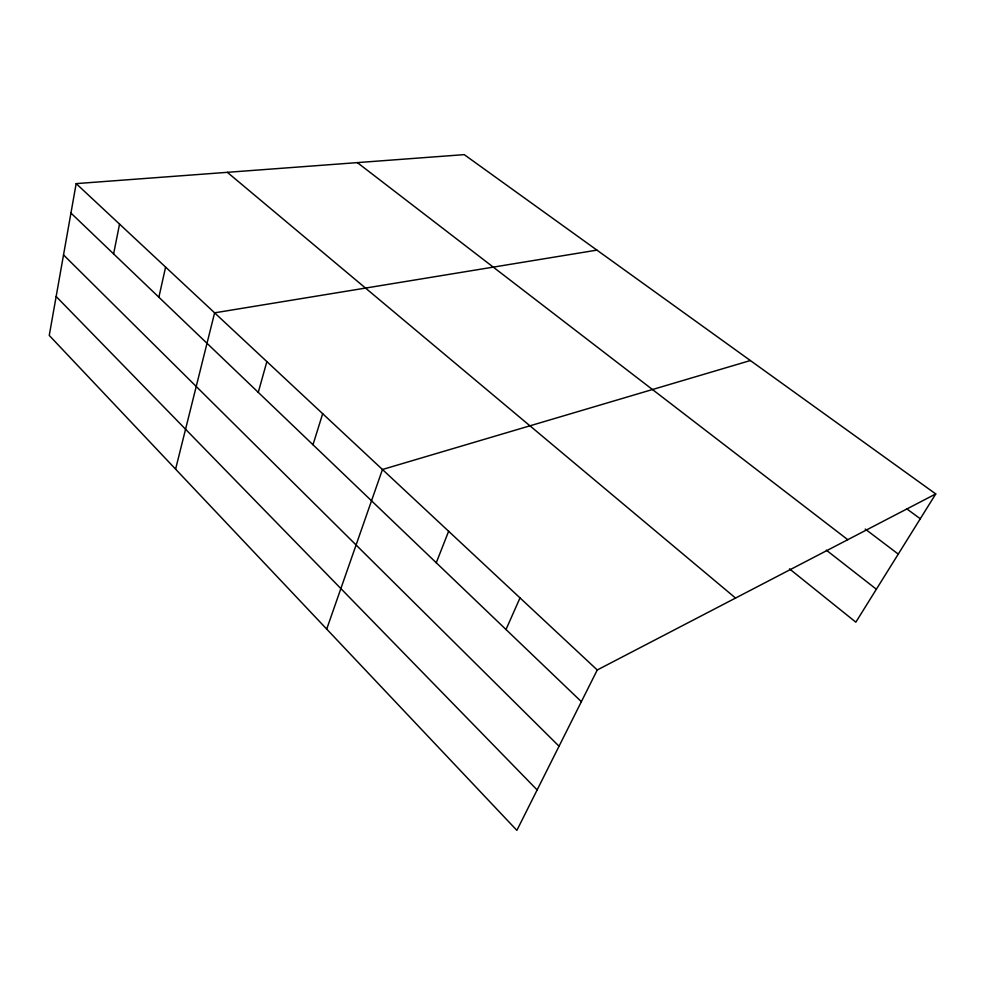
<?xml version="1.0" encoding="UTF-8"?>
<svg xmlns="http://www.w3.org/2000/svg" width="985" height="985" viewBox="0 0 985 985"><rect width="100%" height="100%" fill="white"/><g stroke="black" fill="none" stroke-linecap="round" stroke-linejoin="round"><path stroke-width="1.48" d="M76.165 183.616L49.25 335.429L516.879 830.367L597.255 669.985L935.75 493.941L464.231 154.633L76.165 183.616L597.255 669.985M113.607 253.896L119.542 224.1M158.88 297.236L165.603 267.095M175.589 469.156L214.607 312.836L596.922 250.116M258.267 392.375L266.861 361.606M312.984 444.752L322.674 413.712M326.712 629.095L382.451 469.5L750.373 360.535M436.256 562.755L448.631 531.272M506.007 629.526L520.018 597.895M935.75 493.941L855.842 622.175L789.478 568.862M906.717 508.802L920.273 518.763M865.224 529.056L898.258 554.099M357.346 162.611L847.777 539.694M826.341 550.159L876.367 589.239M227.35 172.326L735.549 598.055M70.945 213.055L581.372 701.665M63.532 254.918L559.049 746.224M56.157 296.497L537.145 789.933"/></g></svg>
